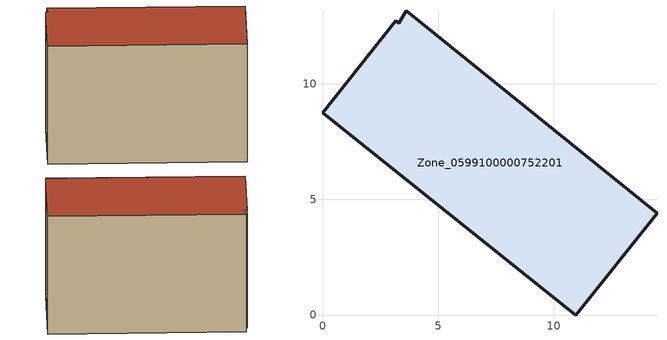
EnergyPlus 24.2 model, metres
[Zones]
Zone_0599100000752201
 floor ground (C_G): 3.62,13.15 14.47,4.41 10.94,0 0,8.74 3.18,12.72 3.3,12.62 z0.45
 wall outside (C_F): 10.94,0 14.47,4.41 3.62,13.15 3.3,12.62 3.18,12.72 0,8.74 10.94,0 z0.45:9.83
 roof outside (C_R): 14.47,4.41 3.62,13.15 3.3,12.62 3.18,12.72 0,8.74 10.94,0 z9.83
[BUILDING]
Pand.0599100000752201: North Axis=0; Terrain=City; Loads Convergence Tolerance Value=0.04; Temperature Convergence Tolerance Value=0.4; Solar Distribution=FullExterior; Maximum Number of Warmup Days=25; Minimum Number of Warmup Days=1
[Site:Location]
Rotterdam.The.Hague.AP_ZH_NLD Design_Conditions: Latitude=51.96; Longitude=4.45; Time Zone=1; Elevation=-4.5
[SITE:GROUNDTEMPERATURE:BUILDINGSURFACE]
18, 18, 18, 18, 18, 18, 18, 18, 18, 18, 18, 18
[MATERIAL] Thermal Absorptance=0.9; Solar Absorptance=0.7; Visible Absorptance=0.7
Name | Roughness | Thickness | Conductivity | Density | Specific Heat
G.TC.2006-2014 | MediumSmooth | 0.15 | 0.06 | 540 | 1210
F.TC.2006-2014 | Rough | 0.3 | 0.12 | 1920 | 840
R.TC.2006-2014 | MediumRough | 0.2 | 0.08 | 1500 | 1000
[CONSTRUCTION]
C_G: G.TC.2006-2014
C_F: F.TC.2006-2014
C_R: R.TC.2006-2014
[ZONE]
Zone_0599100000752201: Type=1; Multiplier=1; Ceiling Height=Autocalculate; Volume=Autocalculate; Floor Area=autocalculate; Part of Total Floor Area=Yes
[ZONEINFILTRATION:DESIGNFLOWRATE]
Infil_Zone_0599100000752201: Zone or ZoneList or Space or SpaceList=Zone_0599100000752201; Schedule=AlwaysOn; Design Flow Rate Calculation Method=Flow/Area; Flow Rate per Floor Area=0.0015; Constant Term Coefficient=1; Temperature Term Coefficient=0; Velocity Term Coefficient=0; Velocity Squared Term Coefficient=0
[HVACTEMPLATE:ZONE:IDEALLOADSAIRSYSTEM]
Zone_0599100000752201: Maximum Heating Supply Air Temperature=50; Minimum Cooling Supply Air Temperature=13; Maximum Heating Supply Air Humidity Ratio=0.0156; Minimum Cooling Supply Air Humidity Ratio=0.0077; Heating Limit=NoLimit; Cooling Limit=NoLimit; Dehumidification Control Type=ConstantSensibleHeatRatio; Cooling Sensible Heat Ratio=0.7; Dehumidification Setpoint=60; Humidification Control Type=None; Humidification Setpoint=30; Outdoor Air Method=None; Outdoor Air Flow Rate per Person=0.00944; Outdoor Air Flow Rate per Zone Floor Area=0; Outdoor Air Flow Rate per Zone=0; Demand Controlled Ventilation Type=None; Outdoor Air Economizer Type=NoEconomizer; Heat Recovery Type=None; Sensible Heat Recovery Effectiveness=0.7; Latent Heat Recovery Effectiveness=0.65
[ZONECONTROL:THERMOSTAT]
ThermostatControl_Zone_0599100000752201: Zone or ZoneList=Zone_0599100000752201; Control Type Schedule=DualSetpointControlType; Control 1=Thermostat_Zone_0599100000752201; Temperature Difference Between Cutout And Setpoint=0
[THERMOSTATSETPOINT:DUALSETPOINT]
Thermostat_Zone_0599100000752201: Heating Setpoint Temperature Schedule=HeatingSetpoint_Zone_0599100000752201; Cooling Setpoint Temperature Schedule=CoolingSetpoint_Zone_0599100000752201
[SCHEDULE:COMPACT]
HeatingSetpoint_Zone_0599100000752201: Through: 12/31, For: AllDays, Until: 24:00, 21
CoolingSetpoint_Zone_0599100000752201: Through: 12/31, For: AllDays, Until: 24:00, 24
DualSetpointControlType: Through: 12/31, For: AllDays, Until: 24:00, 4
AlwaysOn: Through: 12/31, For: AllDays, Until: 24:00, 1
